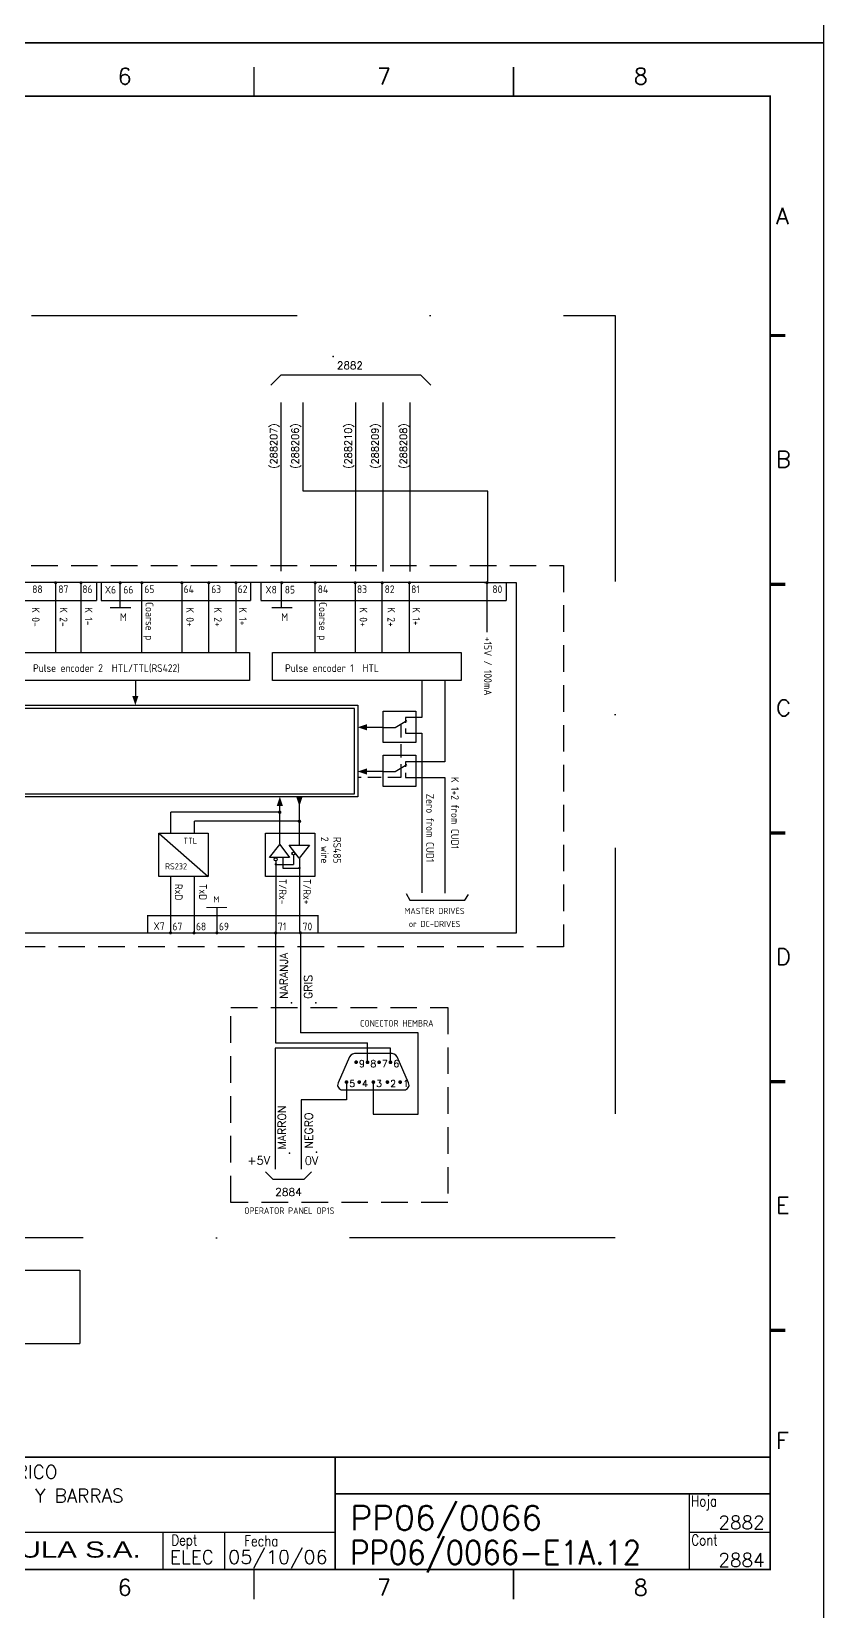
# Model space of a CAD drawing. Extents: x 3 to 423, y -4757 to 292.
# Drawn here: x 273.7 to 422.6, y -4458.1 to -4161.1 of the extents above; entities that cross this region are included whole.
import ezdxf
from ezdxf.enums import TextEntityAlignment as Align

# ---------------------------------------------------------------- set-up
doc = ezdxf.new("R2010")
doc.units = 0
doc.header["$LTSCALE"] = 10
doc.header["$MEASUREMENT"] = 0
for name, pattern in [('DASHDOT', [1, 0.5, -0.25, 0, -0.25]), ('DASHED', [0.75, 0.5, -0.25]), ('HIDDEN', [0.375, 0.25, -0.125])]:
    doc.linetypes.add(name, pattern=pattern)
doc.layers.get('0').update_dxf_attribs({"linetype": 'CONTINUOUS'})
for name, color, linetype in [('1', 7, 'CONTINUOUS'), ('10', 5, 'CONTINUOUS'), ('2', 7, 'CONTINUOUS'), ('3', 8, 'CONTINUOUS'), ('6', 7, 'DASHDOT'), ('8', 1, 'CONTINUOUS'), ('9', 6, 'CONTINUOUS'), ('DIBUJO', 7, 'CONTINUOUS'), ('NODE', 7, 'CONTINUOUS')]:
    doc.layers.add(name, color=color, linetype=linetype)
doc.styles.add('HELVETICA', font='HELV.SHX')
doc.styles.add('ISO', font='ISO')
doc.styles.add('LABEL', font='SIMPLEX', dxfattribs={"width": 0.8, "height": 4})
doc.styles.add('ROMANS', font='romans')
doc.styles.get("Standard").update_dxf_attribs({"font": 'simplex'})

# ---------------------------------------------------------------- blocks, each defined once
blk = doc.blocks.new('newcajec')
at = {"layer": '1'}
for p, q in [((179.4, 20.85), (0.13, 20.85)), ((7, 20.85), (7, 0)), ((71, 20.85), (71, 0)), ((84, 20.85), (84, 0.09)), ((99, 20.85), (99, 0)), ((215.2, 20.8), (215.2, 0)), ((184.64, 20.18), (184.81, 20.01)), ((184.81, 20.01), (185.18, 20.25)), ((10.6, 16.64), (0, 16.64)), ((10.6, 16.64), (99, 16.64)), ((10.6, 12.48), (0, 12.48)), ((10.6, 12.48), (99, 12.48)), ((179.4, 13.87), (215.2, 13.87)), ((368, 14.06), (368, 0)), ((10.6, 8.32), (0, 8.32)), ((10.6, 8.32), (99, 8.32)), ((179.4, 6.93), (267.63, 6.93)), ((267.63, 6.93), (302.5, 6.93)), ((270.63, 6.91), (270.63, 0)), ((282.07, 6.93), (282.07, 0)), ((368, 6.93), (383, 6.93)), ((10.6, 4.16), (0, 4.16)), ((10.6, 4.16), (99, 4.16))]:
    blk.add_line(p, q, dxfattribs=at)
for points in [[(47.5, 272.5, 0.3, 0.3, 0), (47.5, 277.91, 0.3, 0.3, 0)], [(95.5, 272.5, 0.3, 0.3, 0), (95.5, 277.91, 0.3, 0.3, 0)], [(143.5, 272.5, 0.3, 0.3, 0), (143.5, 277.91, 0.3, 0.3, 0)], [(191.5, 272.5, 0.3, 0.3, 0), (191.5, 277.91, 0.3, 0.3, 0)], [(239.5, 272.5, 0.3, 0.3, 0), (239.5, 277.91, 0.3, 0.3, 0)], [(287.5, 272.5, 0.3, 0.3, 0), (287.5, 277.91, 0.3, 0.3, 0)], [(335.5, 272.5, 0.3, 0.3, 0), (335.5, 277.91, 0.3, 0.3, 0)], [(-2.99, 228.23, 0.6, 0.6, 0), (-0.18, 228.23, 0.6, 0.6, 0)], [(383.01, 228.23, 0.6, 0.6, 0), (385.82, 228.23, 0.6, 0.6, 0)], [(-2.99, 182.23, 0.6, 0.6, 0), (-0.18, 182.23, 0.6, 0.6, 0)], [(383.01, 182.23, 0.6, 0.6, 0), (385.82, 182.23, 0.6, 0.6, 0)], [(-2.99, 136.23, 0.6, 0.6, 0), (-0.18, 136.23, 0.6, 0.6, 0)], [(383.01, 136.23, 0.6, 0.6, 0), (385.82, 136.23, 0.6, 0.6, 0)], [(-2.99, 90.23, 0.6, 0.6, 0), (-0.18, 90.23, 0.6, 0.6, 0)], [(383.01, 90.23, 0.6, 0.6, 0), (385.82, 90.23, 0.6, 0.6, 0)], [(-2.99, 44.23, 0.6, 0.6, 0), (-0.18, 44.23, 0.6, 0.6, 0)], [(383.01, 44.23, 0.6, 0.6, 0), (385.82, 44.23, 0.6, 0.6, 0)], [(383, 20.8, 0.3, 0.3, 0), (179.4, 20.8, 0.3, 0.3, 0), (179.4, 0, 0.3, 0.3, 0)], [(302.5, 20.8, 0.3, 0.3, 0), (302.5, 0, 0.3, 0.3, 0)], [(302.5, 14, 0.3, 0.3, 0), (383, 14, 0.3, 0.3, 0)], [(47.5, -5.5, 0.3, 0.3, 0), (47.5, -0.09, 0.3, 0.3, 0)], [(95.5, -5.5, 0.3, 0.3, 0), (95.5, -0.09, 0.3, 0.3, 0)], [(143.5, -5.5, 0.3, 0.3, 0), (143.5, -0.09, 0.3, 0.3, 0)], [(191.5, -5.5, 0.3, 0.3, 0), (191.5, -0.09, 0.3, 0.3, 0)], [(239.5, -5.5, 0.3, 0.3, 0), (239.5, -0.09, 0.3, 0.3, 0)], [(287.5, -5.5, 0.3, 0.3, 0), (287.5, -0.09, 0.3, 0.3, 0)], [(335.5, -5.5, 0.3, 0.3, 0), (335.5, -0.09, 0.3, 0.3, 0)]]:
    blk.add_lwpolyline(points, format="xyseb", dxfattribs=at)
at = {"layer": '1', "const_width": 0.3}
blk.add_lwpolyline([(0, 0), (0, 272.5), (383, 272.5), (383, 0)], close=True, dxfattribs=at)
at = {"layer": '2', "color": 14}
for p, q in [((221.42, 4.69), (221.42, 5.81)), ((221.42, 2.47), (221.42, 3.58))]:
    blk.add_line(p, q, dxfattribs=at)
for points in [[(220.05, 5.81), (220.05, 6.92), (226.74, 5.81), (226.74, 6.92)], [(221.42, 2.47), (220.05, 2.47), (221.42, 5.81), (220.05, 5.81)], [(221.42, 4.69), (224.25, 4.69), (221.42, 3.58), (224.25, 3.58)], [(224.25, 5.81), (225.37, 5.81), (225.37, 4.69)], [(224.25, 3.58), (225.37, 3.58), (225.37, 2.47)], [(225.37, 5.81), (226.74, 5.81), (225.37, 1.35), (226.74, 1.35)], [(224.25, 0.24), (224.25, 2.47), (220.05, 0.24), (220.05, 2.47)], [(226.74, 1.35), (226.74, 0.24), (224.25, 1.35), (224.25, 0.24)]]:
    blk.add_solid(points, dxfattribs=at)
at = {"layer": '1', "style": 'ROMANS'}
for s, p in [('1', (22.29, 274.68)), ('2', (70.29, 274.68)), ('3', (118.29, 274.68)), ('4', (166.29, 274.68)), ('5', (214.29, 274.68)), ('6', (262.29, 274.68)), ('7', (310.29, 274.68)), ('8', (357.79, 274.68)), ('A', (-4.37, 248.84)), ('A', (384.13, 248.84)), ('B', (-4.37, 203.84)), ('B', (384.13, 203.84)), ('C', (-4.37, 157.84)), ('C', (384.13, 157.84)), ('D', (-4.37, 111.84)), ('D', (384.13, 111.84)), ('E', (-4.37, 65.84)), ('E', (384.13, 65.84)), ('F', (-4.37, 22.34)), ('F', (384.13, 22.34)), ('1', (22.29, -4.82)), ('2', (70.29, -4.82)), ('3', (118.29, -4.82)), ('4', (166.29, -4.82)), ('5', (214.29, -4.82)), ('6', (262.29, -4.82)), ('7', (310.29, -4.82)), ('8', (357.79, -4.82))]:
    blk.add_text(s, height=3, dxfattribs=at).set_placement(p)
at = {"layer": '1', "style": 'LABEL', "width": 0.8}
for s, p in [('Diseno comprobado por', (179.73, 18.27)), ('Dibujo comprobado por', (179.81, 11.47)), ('Hoja', (368.38, 11.66)), ('Dibujado por', (179.83, 4.64)), ('Fecha', (285.71, 4.3)), ('Cont', (368.43, 4.46)), ('No', (2.23, 1.05)), ('Revision', (8, 1.05))]:
    blk.add_text(s, height=2, dxfattribs=at).set_placement(p)
for s, p in [('Dept', (274.61, 4.44)), ('Elaborado', (77.5, 1.05)), ('Fecha', (91.5, 1.05))]:
    blk.add_text(s, height=2, dxfattribs=at).set_placement(p, align=Align.CENTER)
at = {"layer": '10', "style": 'ROMANS'}
for tag, p in [('REV41', (3.5, 18.74)), ('REV43', (77.7, 18.74)), ('REV31', (3.5, 14.58)), ('REV33', (77.7, 14.58)), ('REV21', (3.5, 10.42)), ('REV23', (77.7, 10.42)), ('REV11', (3.5, 6.27)), ('REV13', (77.7, 6.27))]:
    blk.add_attdef(tag, text='', height=2.5, dxfattribs=at).set_placement(p, align=Align.MIDDLE)
for tag, p, height in [('REV42', (8, 17.49), 2.5), ('SHEETNAME1', (100.5, 15.83), 2.5), ('DOCUMENTTYPE', (216.43, 16.8), 2.5), ('NOTA', (305.32, 15.8), 3), ('REV32', (8, 13.33), 2.5), ('DESIGNCHECK', (180.74, 14.83), 2.5), ('OBJECT', (216.43, 12.4), 2.5), ('SHEETNAME2', (100.5, 11.67), 2.5), ('ORDER', (305.32, 7.3), 4.5), ('REV22', (8, 9.17), 2.5), ('SHEETNAME3', (100.5, 7.51), 2.5), ('DRAWINGCHECK', (180.53, 7.71), 2.5), ('CUSTOMER', (216.43, 8.08), 2.5), ('REV12', (8, 5.01), 2.5), ('SHEETNAME4', (100.5, 3.35), 2.5), ('USER', (180.63, 0.71), 2.5), ('DEPARTMENT', (271.93, 1.05), 2.5), ('DOCUMENT_ID', (305.32, 0.93), 4.4)]:
    blk.add_attdef(tag, p, '', height=height, dxfattribs=at)
for tag, width, p, p2 in [('REV44', 1.221199, (84.53, 17.49), (98.48, 17.49)), ('REV34', 1.221199, (84.53, 13.33), (98.48, 13.33)), ('REV24', 1.221199, (84.53, 9.17), (98.48, 9.17)), ('REV14', 1.221199, (84.53, 5.01), (98.48, 5.01)), ('CREATED2', 7.039915, (282.71, 1.05), (301.14, 1.05))]:
    blk.add_attdef(tag, text='', height=2.5, dxfattribs=dict(at, width=width)).set_placement(p, p2, align=Align.FIT)
for tag, p in [('SHEET', (382, 7.43)), ('NEXTSHEET', (382, 0.5))]:
    blk.add_attdef(tag, text='', height=2.5, dxfattribs=at).set_placement(p, align=Align.RIGHT)
at = {"layer": 'DIBUJO', "color": 14, "style": 'HELVETICA', "width": 1.3}
blk.add_text('RUSSULA S.A.', height=3, dxfattribs=at).set_placement((229, 2.19))
blk = doc.blocks.new('NOD', base_point=(237.5, 170))
at = {"layer": 'NODE'}
blk.add_point((237.5, 170), dxfattribs=at)
blk = doc.blocks.new('$PP313')
at = {"layer": '2'}
blk.add_blockref('NOD', (0, 0), dxfattribs=at)
at = {"layer": '8'}
blk.add_attdef('1A', (1, -3.325), '', height=2.15, dxfattribs=at)
at = {"layer": '9'}
blk.add_attdef('ID', (1, 1), '', height=2.15, dxfattribs=at)
blk = doc.blocks.new('PAGINA')
at = {"layer": '2'}
blk.add_blockref('NOD', (-1, -1), dxfattribs=at)
at = {"layer": '8', "style": 'ROMANS'}
blk.add_attdef('NPA', (0, -4.325), '', height=2, dxfattribs=at)
at = {"layer": '9', "style": 'ROMANS'}
blk.add_attdef('NP', (0, 0), '', height=2, dxfattribs=at)

msp = doc.modelspace()

# ---------------------------------------------------------------- linework, layer by layer
at = {"linetype": 'DASHED'}
for p, q in [((78.63, -4261.47), (373.74, -4261.47)), ((373.74, -4261.47), (373.74, -4333.15)), ((373.74, -4333.15), (78.63, -4333.15))]:
    msp.add_line(p, q, dxfattribs=at)
for p, q in [((359.2, -4264.65), (93.82, -4264.65)), ((278.27, -4277.7), (278.27, -4264.73)), ((283.02, -4277.7), (283.02, -4264.73)), ((290.39, -4269.41), (290.39, -4264.73)), ((294.45, -4277.7), (294.45, -4264.73)), ((302.01, -4277.7), (302.01, -4264.73)), ((307.04, -4277.7), (307.04, -4264.73)), ((312.19, -4277.7), (312.19, -4264.73)), ((320.74, -4269.41), (320.74, -4264.73)), ((327.07, -4277.7), (327.07, -4264.73)), ((334.63, -4277.7), (334.63, -4264.73)), ((339.65, -4277.7), (339.65, -4264.73)), ((344.8, -4277.7), (344.8, -4264.73)), ((359.42, -4274), (359.42, -4264.73)), ((293.24, -4283.07), (293.24, -4286.5)), ((347.12, -4283.07), (347.12, -4290.06)), ((339.72, -4291.92), (336.3, -4291.92)), ((347.12, -4293.01), (347.12, -4323)), ((339.72, -4300.23), (336.3, -4300.23)), ((320.37, -4313.89), (320.37, -4306.2)), ((324.08, -4314.05), (324.08, -4306.2)), ((318.45, -4316.37), (320.38, -4313.93)), ((320.38, -4313.93), (322.24, -4316.37)), ((322.18, -4314.07), (325.98, -4314.07)), ((324.04, -4316.51), (322.18, -4314.07)), ((325.98, -4314.07), (324.04, -4316.51)), ((322.24, -4316.37), (318.45, -4316.37)), ((308.56, -4325.76), (308.56, -4330.44)), ((319.61, -4330.55), (319.61, -4351.21)), ((346.43, -4349.34), (324.28, -4349.34)), ((346.43, -4364.62), (346.43, -4349.34)), ((341.21, -4352.22), (319.5, -4352.22)), ((319.5, -4352.22), (319.5, -4370.05)), ((319.61, -4351.21), (336.9, -4351.22)), ((336.9, -4354.88), (336.9, -4351.22)), ((341.21, -4354.88), (341.21, -4352.22)), ((332.93, -4358.6), (332.93, -4361.96)), ((337.98, -4358.6), (337.98, -4364.62)), ((332.93, -4361.96), (324.43, -4361.96)), ((324.43, -4361.96), (324.43, -4370.05)), ((337.98, -4364.62), (346.43, -4364.62)), ((319.08, -4376.87), (317.69, -4375.47)), ((319.08, -4376.87), (324.99, -4376.87)), ((324.99, -4376.87), (326.38, -4375.47))]:
    msp.add_line(p, q)
at = {"color": 3}
for p, q in [((285.9, -4264.74), (285.9, -4268.05)), ((286.81, -4264.74), (286.81, -4268.05)), ((314.85, -4264.73), (314.85, -4268.08)), ((316.82, -4264.73), (316.82, -4268.03)), ((362.99, -4264.73), (362.99, -4268.08)), ((269.95, -4268.08), (285.9, -4268.08)), ((286.81, -4268.08), (314.85, -4268.08)), ((316.83, -4268.08), (362.99, -4268.08)), ((109.56, -4287.77), (335.04, -4287.77)), ((334.46, -4288.35), (110.13, -4288.35)), ((334.46, -4304.4), (334.46, -4288.35)), ((335.04, -4287.77), (335.04, -4304.98)), ((335.04, -4304.98), (109.56, -4304.98)), ((110.13, -4304.4), (334.46, -4304.4)), ((295.58, -4330.55), (295.58, -4327.24)), ((295.58, -4327.26), (327.58, -4327.26)), ((327.62, -4330.55), (327.62, -4327.24))]:
    msp.add_line(p, q, dxfattribs=at)
at = {"color": 0}
msp.add_line((93.82, -4330.56), (364.88, -4330.56), dxfattribs=at)
for points, format in [([(278.09, -4264.73, 0.289, 0.289, 1), (278.37, -4264.73, 0.289, 0.289, 1)], "xyseb"), ([(282.86, -4264.73, 0.289, 0.289, 1), (283.14, -4264.73, 0.289, 0.289, 1)], "xyseb"), ([(290.24, -4264.73, 0.289, 0.289, 1), (290.53, -4264.73, 0.289, 0.289, 1)], "xyseb"), ([(294.31, -4264.73, 0.289, 0.289, 1), (294.59, -4264.73, 0.289, 0.289, 1)], "xyseb"), ([(301.83, -4264.73, 0.289, 0.289, 1), (302.12, -4264.73, 0.289, 0.289, 1)], "xyseb"), ([(306.89, -4264.73, 0.289, 0.289, 1), (307.18, -4264.73, 0.289, 0.289, 1)], "xyseb"), ([(312, -4264.73, 0.289, 0.289, 1), (312.29, -4264.73, 0.289, 0.289, 1)], "xyseb"), ([(320.6, -4264.73, 0.289, 0.289, 1), (320.89, -4264.73, 0.289, 0.289, 1)], "xyseb"), ([(326.92, -4264.73, 0.289, 0.289, 1), (327.21, -4264.73, 0.289, 0.289, 1)], "xyseb"), ([(334.44, -4264.73, 0.289, 0.289, 1), (334.73, -4264.73, 0.289, 0.289, 1)], "xyseb"), ([(339.51, -4264.73, 0.289, 0.289, 1), (339.8, -4264.73, 0.289, 0.289, 1)], "xyseb"), ([(344.62, -4264.73, 0.289, 0.289, 1), (344.91, -4264.73, 0.289, 0.289, 1)], "xyseb"), ([(359.22, -4264.73, 0.289, 0.289, 1), (359.51, -4264.73, 0.289, 0.289, 1)], "xyseb"), ([(299.69, -4330.55, 0.289, 0.289, 1), (299.98, -4330.55, 0.289, 0.289, 1)], "xyseb"), ([(304.11, -4330.55, 0.289, 0.289, 1), (304.4, -4330.55, 0.289, 0.289, 1)], "xyseb"), ([(308.42, -4330.55, 0.289, 0.289, 1), (308.71, -4330.55, 0.289, 0.289, 1)], "xyseb"), ([(319.47, -4330.55, 0.289, 0.289, 1), (319.76, -4330.55, 0.289, 0.289, 1)], "xyseb"), ([(324.13, -4330.55, 0.289, 0.289, 1), (324.42, -4330.55, 0.289, 0.289, 1)], "xyseb"), ([(334.84, -4353.22, 0.267949), (333.5, -4353.85), (331.34, -4358.77, 0.541238), (332.18, -4360.06), (337.98, -4360.06), (343.78, -4360.06, 0.541238), (344.62, -4358.77), (342.46, -4353.85, 0.267949), (341.12, -4353.22), (337.98, -4353.22)], "xyb")]:
    msp.add_lwpolyline(points, format=format, close=True)
for points in [[(293.22, -4287.75, 0, 1.16, 0), (293.22, -4286.01, 1.16, 1.16, 0)], [(335.05, -4291.9, 0, 1.16, 0), (336.79, -4291.9, 1.16, 1.16, 0)], [(335.05, -4300.21, 0, 1.16, 0), (336.79, -4300.21, 1.16, 1.16, 0)], [(320.39, -4304.95, 0, 1.16, 0), (320.39, -4306.68, 1.16, 1.16, 0)], [(324.07, -4306.77, 0, 1.16, 0), (324.07, -4305.03, 1.16, 1.16, 0)]]:
    msp.add_lwpolyline(points, format="xyseb")
at = {"linetype": 'DASHED'}
msp.add_lwpolyline([(311.19, -4344.57), (351.97, -4344.57), (351.97, -4381.23), (311.19, -4381.23)], close=True, dxfattribs=at)
at = {"const_width": 0.35}
for points in [[(334.57, -4354.86, 1), (334.92, -4354.86, 1)], [(336.72, -4354.88, 1), (337.07, -4354.88, 1)], [(338.89, -4354.88, 1), (339.24, -4354.88, 1)], [(341.03, -4354.88, 1), (341.38, -4354.88, 1)], [(332.76, -4358.6, 1), (333.11, -4358.6, 1)], [(335.16, -4358.6, 1), (335.51, -4358.6, 1)], [(337.81, -4358.6, 1), (338.16, -4358.6, 1)], [(340.45, -4358.6, 1), (340.8, -4358.6, 1)], [(342.86, -4358.6, 1), (343.21, -4358.6, 1)]]:
    msp.add_lwpolyline(points, format="xyb", close=True, dxfattribs=at)
at = {"layer": '2', "linetype": 'DASHDOT', "ltscale": 10}
for p, q in [((73.47, -4214.48), (383.48, -4214.48)), ((383.48, -4214.48), (383.48, -4387.9)), ((383.48, -4387.9), (73.47, -4387.9))]:
    msp.add_line(p, q, dxfattribs=at)
at = {"layer": '2'}
for p, q in [((364.88, -4330.56), (364.88, -4264.65)), ((351.45, -4283.14), (351.45, -4298.37)), ((342.09, -4291.95), (344.3, -4290.61)), ((347.12, -4290.06), (344.02, -4290.06)), ((344.02, -4290.06), (344.02, -4291.03)), ((339.82, -4291.95), (342.09, -4291.95)), ((344.02, -4292.13), (344.02, -4293.01)), ((344.02, -4293.01), (347.12, -4293.01)), ((339.82, -4300.21), (342.09, -4300.21)), ((342.09, -4300.21), (344.3, -4298.87)), ((347.12, -4298.37), (344.02, -4298.37)), ((344.02, -4298.37), (344.02, -4299.34)), ((344.02, -4300.44), (344.02, -4301.32)), ((351.45, -4298.37), (345.29, -4298.37)), ((344.02, -4301.32), (347.12, -4301.32)), ((345.29, -4301.32), (351.45, -4301.32)), ((351.45, -4301.32), (351.45, -4323.07)), ((320.4, -4307.87), (299.91, -4307.87)), ((299.91, -4311.82), (299.91, -4307.87)), ((297.67, -4311.85), (306.93, -4319.98)), ((324.09, -4309.55), (304.33, -4309.55)), ((304.33, -4311.82), (304.33, -4309.55)), ((319.65, -4317.03), (319.65, -4330.44)), ((319.67, -4317.68), (322.97, -4317.68)), ((320.97, -4316.42), (320.97, -4318.36)), ((320.97, -4318.36), (324.18, -4318.36)), ((322.97, -4315.93), (322.97, -4317.68)), ((324.1, -4316.54), (324.1, -4330.29)), ((299.91, -4330.51), (299.91, -4319.95)), ((304.33, -4330.51), (304.33, -4319.95)), ((344.13, -4323.13), (344.85, -4324.37)), ((355.16, -4324.37), (355.85, -4323.31)), ((344.85, -4324.37), (355.16, -4324.37))]:
    msp.add_line(p, q, dxfattribs=at)
at = {"layer": '2', "linetype": 'HIDDEN'}
for p, q in [((343.18, -4291.33), (343.18, -4301.31)), ((343.18, -4301.31), (335.04, -4301.31))]:
    msp.add_line(p, q, dxfattribs=at)
at = {"layer": '2', "const_width": 0.197}
for points in [[(288.48, -4269.41), (292.41, -4269.41)], [(318.83, -4269.41), (322.76, -4269.41)], [(310.47, -4325.76), (306.55, -4325.76)]]:
    msp.add_lwpolyline(points, dxfattribs=at)
at = {"layer": '2'}
for points in [[(270.74, -4277.83), (314.72, -4277.83), (314.72, -4283.1), (270.74, -4283.1)], [(319.03, -4277.83), (354.48, -4277.83), (354.48, -4283.1), (319.03, -4283.1)], [(339.84, -4288.85), (345.99, -4288.85), (345.99, -4294.74), (339.84, -4294.74)], [(339.84, -4297.17), (345.99, -4297.17), (345.99, -4303.05), (339.84, -4303.05)], [(297.65, -4311.82), (306.93, -4311.82), (306.93, -4319.96), (297.65, -4319.96)], [(317.7, -4311.82), (326.98, -4311.82), (326.98, -4319.96), (317.7, -4319.96)]]:
    msp.add_lwpolyline(points, close=True, dxfattribs=at)
for points, const_width in [([(320.2, -4307.87, 1), (320.56, -4307.87, 1)], 0.296), ([(323.91, -4309.57, 1), (324.27, -4309.57, 1)], 0.296), ([(319.52, -4317.68, 1), (319.78, -4317.68, 1)], 0.197), ([(323.96, -4318.34, 1), (324.22, -4318.34, 1)], 0.197)]:
    msp.add_lwpolyline(points, format="xyb", close=True, dxfattribs=dict(at, const_width=const_width))
for centre in [(322.97, -4315.63), (319.61, -4316.72)]:
    msp.add_circle(centre, 0.301, dxfattribs=at)
at = {"layer": '3', "color": 0}
msp.add_line((358.9, -4264.65), (364.85, -4264.65), dxfattribs=at)
at = {"layer": '6', "ltscale": 10}
for p, q in [((246.23, -4393.93), (282.75, -4393.93)), ((282.75, -4393.93), (282.75, -4407.77)), ((246.23, -4407.77), (282.75, -4407.77))]:
    msp.add_line(p, q, dxfattribs=at)
at = {"layer": 'DIBUJO'}
for p, q in [((318.7, -4227.56), (320.63, -4225.63)), ((320.63, -4225.63), (346.88, -4225.63)), ((348.81, -4227.56), (346.88, -4225.63)), ((320.63, -4262.53), (320.63, -4230.85)), ((324.77, -4247.48), (324.77, -4230.85)), ((334.71, -4262.53), (334.71, -4230.85)), ((339.8, -4262.61), (339.8, -4230.85)), ((344.91, -4262.61), (344.91, -4230.85)), ((359.51, -4247.48), (324.77, -4247.48)), ((359.51, -4264.73), (359.51, -4247.48)), ((324.28, -4330.53), (324.28, -4349.34)), ((319.5, -4370.05), (319.5, -4374.95)), ((324.43, -4370.05), (324.43, -4374.95))]:
    msp.add_line(p, q, dxfattribs=at)
for points in [[(2.63, -3866.25), (422.63, -3866.25), (422.63, -4163.25), (2.63, -4163.25), (2.63, -3866.25)], [(2.63, -4163.25), (422.63, -4163.25), (422.63, -4460.25), (2.63, -4460.25), (2.63, -4163.25)]]:
    msp.add_lwpolyline(points, dxfattribs=at)

# ---------------------------------------------------------------- block references
at = {"xscale": 0.710136560013568, "yscale": 0.710136560013568, "zscale": 0.710136560013568}
msp.add_blockref('PAGINA', (331.15, -4221.51), dxfattribs=at).add_auto_attribs({'NPA': '2882'})
ref = msp.add_blockref('$PP313', (322.57, -4343.67), dxfattribs=dict(xscale=0.6995454545455659, yscale=0.6995454545455659, zscale=0.6995454545455659, rotation=90))
ref.add_attrib('ID', 'NARANJA', (321.87, -4342.97), dxfattribs={"layer": '9', "height": 1.504, "rotation": 90, "style": 'ROMANS'})
ref = msp.add_blockref('$PP313', (327.18, -4343.67), dxfattribs=dict(xscale=0.6995454545455659, yscale=0.6995454545455659, zscale=0.6995454545455659, rotation=90))
ref.add_attrib('ID', 'GRIS', (326.48, -4342.97), dxfattribs={"layer": '9', "height": 1.504, "rotation": 90, "style": 'ROMANS'})
ref = msp.add_blockref('$PP313', (322.23, -4371.96), dxfattribs=dict(xscale=0.6995454545455659, yscale=0.6995454545455659, zscale=0.6995454545455659, rotation=90))
ref.add_attrib('ID', 'MARRON', (321.53, -4371.26), dxfattribs={"layer": '9', "height": 1.504, "rotation": 90, "style": 'ROMANS'})
ref = msp.add_blockref('$PP313', (327.28, -4371.8), dxfattribs=dict(xscale=0.6995454545455659, yscale=0.6995454545455659, zscale=0.6995454545455659, rotation=90))
ref.add_attrib('ID', 'NEGRO', (326.58, -4371.1), dxfattribs={"layer": '9', "height": 1.504, "rotation": 90, "style": 'ROMANS'})
at = {"layer": '2', "color": 7}
ref = msp.add_blockref('newcajec', (23.31, -4450.23), dxfattribs=dict(at, xscale=1.016442892079965, yscale=1.016442892079965, zscale=1.016442892079965))
ref.add_attrib('REV24', '28/05/07', dxfattribs={"layer": '10', "height": 2.541, "style": 'ROMANS', "width": 0.728168}).set_placement((109.23, -4440.9), (123.41, -4440.9), align=Align.FIT)
ref.add_attrib('SHEETNAME3', 'T400', (125.46, -4442.6), dxfattribs={"layer": '10', "height": 2.541, "style": 'ROMANS'})
ref.add_attrib('SHEETNAME2', 'CONVERTIDOR C.C. TIJERA CORTE EN FRIO', (125.46, -4438.37), dxfattribs={"layer": '10', "height": 2.5411, "style": 'ROMANS', "width": 0.9})
ref.add_attrib('SHEETNAME1', '+TA121', (125.46, -4434.14), dxfattribs={"layer": '10', "height": 2.541, "style": 'ROMANS'})
ref.add_attrib('USER', 'J.PAZOS', (206.91, -4449.51), dxfattribs={"layer": '10', "height": 2.541, "style": 'ROMANS'})
ref.add_attrib('DRAWINGCHECK', 'J.L.C.C.', (206.81, -4442.39), dxfattribs={"layer": '10', "height": 2.541, "style": 'ROMANS'})
ref.add_attrib('DESIGNCHECK', 'J.M. CEDEIRA', (207.02, -4435.15), dxfattribs={"layer": '10', "height": 2.5411, "style": 'ROMANS'})
ref.add_attrib('REV22', 'As-built', (31.44, -4440.9), dxfattribs={"layer": '10', "height": 2.541, "style": 'ROMANS'})
ref.add_attrib('REV12', 'Aprobación documentación', (31.44, -4445.13), dxfattribs={"layer": '10', "height": 2.5411, "style": 'ROMANS'})
ref.add_attrib('REV21', '1', dxfattribs={"layer": '10', "height": 2.54, "style": 'ROMANS'}).set_placement((26.87, -4439.63), align=Align.MIDDLE)
ref.add_attrib('REV11', '0', dxfattribs={"layer": '10', "height": 2.54, "style": 'ROMANS'}).set_placement((26.87, -4443.86), align=Align.MIDDLE)
ref.add_attrib('SHEETNAME4', '-', (125.46, -4446.83), dxfattribs={"layer": '10', "height": 2.54, "style": 'ROMANS'})
ref.add_attrib('REV14', '18/10/06', dxfattribs={"layer": '10', "height": 2.541, "style": 'ROMANS', "width": 0.728168}).set_placement((109.23, -4445.13), (123.41, -4445.13), align=Align.FIT)
ref.add_attrib('REV23', 'C.C.R.', dxfattribs={"layer": '10', "height": 2.541, "style": 'ROMANS'}).set_placement((102.29, -4439.63), align=Align.MIDDLE)
ref.add_attrib('REV13', 'PAZOS', dxfattribs={"layer": '10', "height": 2.541, "style": 'ROMANS'}).set_placement((102.29, -4443.86), align=Align.MIDDLE)
ref.add_attrib('DOCUMENT_ID', 'PP06/0066-E1A.12', (333.65, -4449.28), dxfattribs={"layer": '10', "height": 4.4723, "style": 'ROMANS', "width": 0.9})
ref.add_attrib('ORDER', 'PP06/0066', (333.65, -4442.81), dxfattribs={"layer": '10', "height": 4.574, "style": 'ROMANS'})
ref.add_attrib('CUSTOMER', 'ACINDAR', (243.3, -4442.01), dxfattribs={"layer": '10', "height": 2.541, "style": 'ROMANS'})
ref.add_attrib('OBJECT', 'TREN DE ROLLOS Y BARRAS', (243.3, -4437.62), dxfattribs={"layer": '10', "height": 2.5411, "style": 'ROMANS'})
ref.add_attrib('DOCUMENTTYPE', 'ESQUEMA ELECTRICO', (243.3, -4433.15), dxfattribs={"layer": '10', "height": 2.5411, "style": 'ROMANS'})
ref.add_attrib('CREATED2', '05/10/06', dxfattribs={"layer": '10', "height": 2.541, "style": 'ROMANS', "width": 0.961976}).set_placement((310.67, -4449.17), (329.41, -4449.17), align=Align.FIT)
ref.add_attrib('DEPARTMENT', 'ELEC', (299.71, -4449.17), dxfattribs={"layer": '10', "height": 2.541, "style": 'ROMANS'})
ref.add_attrib('NEXTSHEET', '2884', dxfattribs={"layer": '10', "height": 2.541, "style": 'ROMANS'}).set_placement((411.59, -4449.72), align=Align.RIGHT)
ref.add_attrib('SHEET', '2882', dxfattribs={"layer": '10', "height": 2.541, "style": 'ROMANS'}).set_placement((411.59, -4442.67), align=Align.RIGHT)

# ---------------------------------------------------------------- texts
at = {"style": 'ISO'}
for s, height, p in [('88', 1.445, (273.82, -4266.67)), ('87', 1.445, (278.73, -4266.67)), ('86', 1.445, (283.25, -4266.67)), ('X6', 1.445, (287.48, -4266.75)), ('66', 1.445, (290.97, -4266.75)), ('65', 1.445, (294.91, -4266.67)), ('64', 1.445, (302.3, -4266.67)), ('63', 1.445, (307.49, -4266.67)), ('62', 1.445, (312.47, -4266.67)), ('X8', 1.445, (317.68, -4266.75)), ('85', 1.445, (321.32, -4266.75)), ('84', 1.445, (327.52, -4266.67)), ('83', 1.445, (334.91, -4266.67)), ('82', 1.445, (340.11, -4266.67)), ('81', 1.445, (345.09, -4266.67)), ('80', 1.445, (360.37, -4266.67)), ('M', 1.45, (290.33, -4271.92)), ('M', 1.45, (320.68, -4271.92)), ('Pulse encoder 2  HTL/TTL(RS422)', 1.445, (273.98, -4281.49)), ('Pulse encoder 1  HTL', 1.445, (321.38, -4281.49)), ('67', 1.445, (300.2, -4330.07)), ('68', 1.445, (304.62, -4330.07)), ('69', 1.445, (308.93, -4330.07)), ('71', 1.445, (320.04, -4330.07)), ('70', 1.445, (324.69, -4330.07))]:
    msp.add_text(s, height=height, dxfattribs=at).set_placement(p)
for s, p in [('K 0-', (273.76, -4269.32)), ('K 2-', (279.01, -4269.32)), ('K 1-', (283.71, -4269.32)), ('Coarse p', (295.15, -4268.36)), ('K 0+', (302.78, -4269.32)), ('K 2+', (308.03, -4269.32)), ('K 1+', (312.73, -4269.32)), ('Coarse p', (327.77, -4268.36)), ('K 0+', (335.39, -4269.32)), ('K 2+', (340.64, -4269.32)), ('K 1+', (345.34, -4269.32)), ('+15V / 100mA', (358.8, -4274.89)), ('K 1+2 from CUD1', (352.61, -4301.24)), ('Zero from CUD1', (347.93, -4304.37)), ('2 wire', (328.11, -4312.5)), ('RS485', (330.46, -4312.5)), ('T/Rx-', (320.21, -4320.4)), ('T/Rx+', (324.78, -4320.4)), ('RxD', (300.65, -4321.35)), ('TxD', (305.22, -4321.35))]:
    msp.add_text(s, height=1.445, rotation=270, dxfattribs=at).set_placement(p)
for s, height, p in [('TTL', 1.156, (303.55, -4313.84)), ('RS232', 1.156, (300.88, -4318.62)), ('M', 1.16, (308.46, -4324.84)), ('MASTER DRIVES', 1.156, (349.5, -4327)), ('or DC-DRIVES', 1.156, (349.5, -4329.45)), ('CONECTOR HEMBRA', 1.2312, (342.4, -4348.17)), ('OPERATOR PANEL OP1S', 1.2312, (322.19, -4383.39))]:
    msp.add_text(s, height=height, dxfattribs=at).set_placement(p, align=Align.CENTER)
msp.add_text('X7', height=1.445, dxfattribs=at).set_placement((298.72, -4329.99), align=Align.RIGHT)
at = {"char_height": 1.3, "width": 1.3663, "attachment_point": 1, "style": 'ROMANS'}
for s, insert in [('9', (335.27, -4354.48)), ('8', (337.42, -4354.5)), ('7', (339.59, -4354.5)), ('6', (341.73, -4354.5)), ('5', (333.46, -4358.22)), ('4', (335.86, -4358.22)), ('3', (338.51, -4358.22)), ('2', (341.15, -4358.22)), ('1', (343.56, -4358.22))]:
    msp.add_mtext(s, dxfattribs=dict(at, insert=insert))
at = {"layer": '2', "color": 6}
for s, p in [('(288207)', (319.9, -4243.31)), ('(288206)', (323.94, -4243.31)), ('(288210)', (333.93, -4243.31)), ('(288209)', (338.96, -4243.31)), ('(288208)', (344.31, -4243.31))]:
    msp.add_text(s, height=1.35, rotation=90, dxfattribs=at).set_placement(p)
for s, p in [('+5V', (314.27, -4374.12)), ('0V', (325.07, -4374.16))]:
    msp.add_text(s, height=1.574, dxfattribs=at).set_placement(p)
at = {"layer": '2', "color": 1}
msp.add_text('2884', height=1.478, dxfattribs=at).set_placement((319.49, -4380))

doc.saveas('drawing.dxf')
